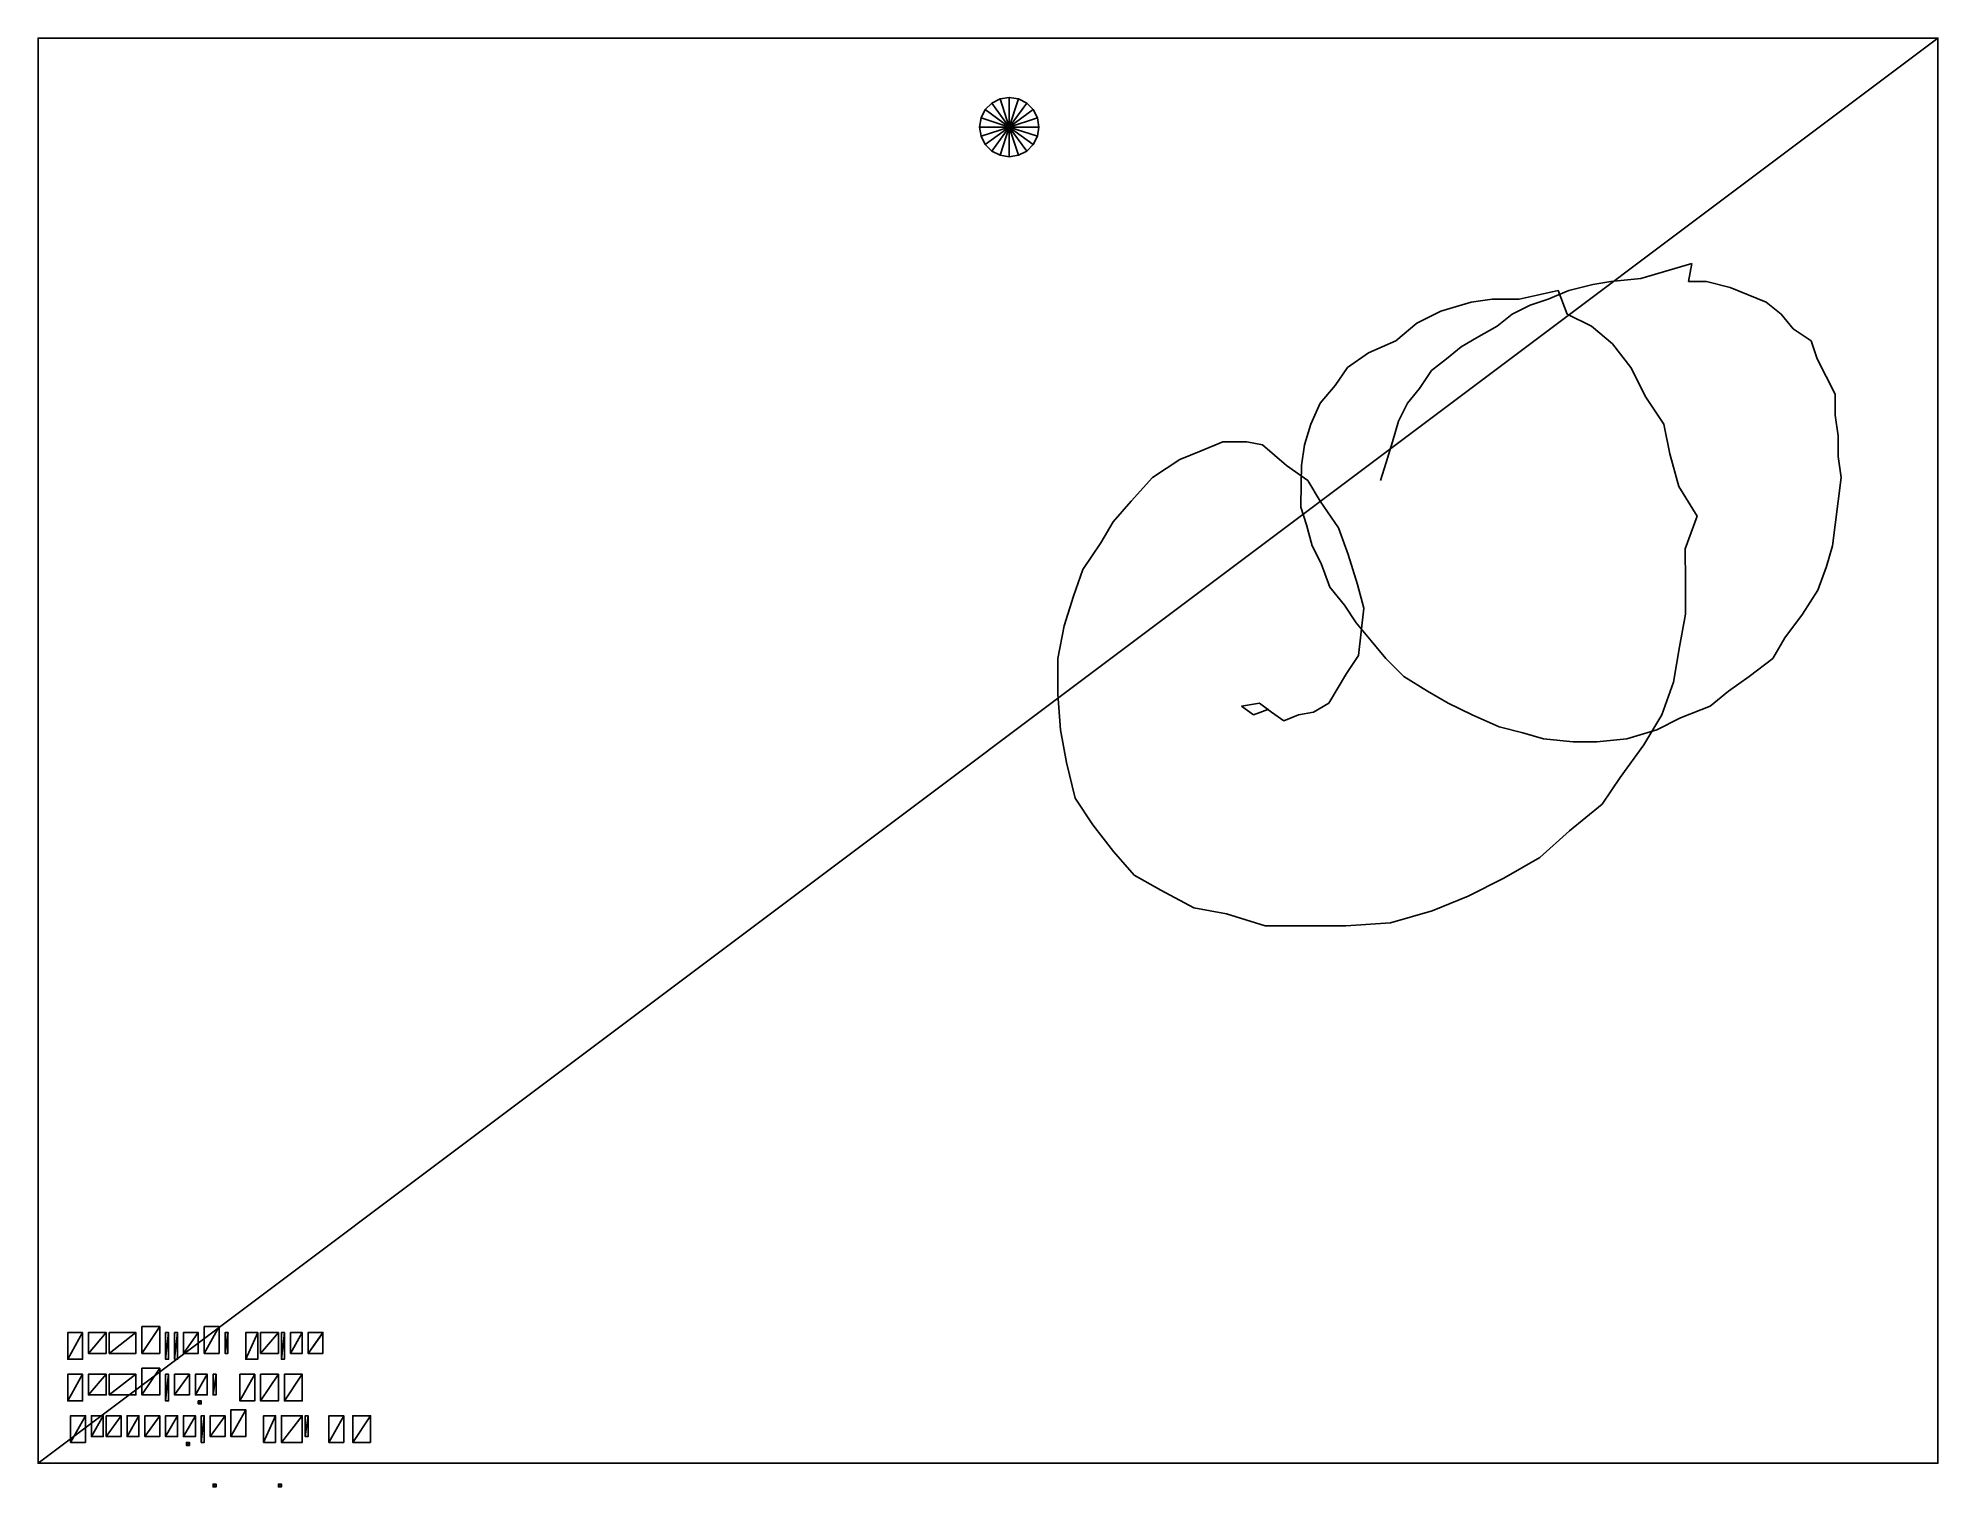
# Model space of a CAD drawing. Header units: metres. Extents: x -320 to 320, y -248 to 240.
import ezdxf

# ---------------------------------------------------------------- set-up
doc = ezdxf.new("R2010")
doc.units = ezdxf.units.M

msp = doc.modelspace()

# ---------------------------------------------------------------- linework, layer by layer
for p, q in [((1.2478027, 218.09018, -411.29807), (-0.9642029, 215.87784, -411.25946)), ((4.035034, 219.51056, -411.34674), (1.2478027, 218.09018, -411.29807)), ((7.1247253, 220, -411.40067), (4.035034, 219.51056, -411.34674)), ((10.214447, 219.51056, -411.4546), (7.1247253, 220, -411.40067)), ((13.001678, 218.09018, -411.50323), (10.214447, 219.51056, -411.4546)), ((15.213684, 215.87784, -411.54187), (13.001678, 218.09018, -411.50323)), ((-2.384369, 213.09018, -411.23468), (-2.8737488, 210, -411.22614)), ((-0.9642029, 215.87784, -411.25946), (-2.384369, 213.09018, -411.23468)), ((16.63385, 213.09018, -411.56665), (15.213684, 215.87784, -411.54187)), ((17.1232, 210, -411.5752), (16.63385, 213.09018, -411.56665)), ((-2.8737488, 210, -411.22614), (-2.384369, 206.90982, -411.23468)), ((-2.384369, 206.90982, -411.23468), (-0.9642029, 204.12216, -411.25946)), ((15.213684, 204.12216, -411.54187), (16.63385, 206.90982, -411.56665)), ((16.63385, 206.90982, -411.56665), (17.1232, 210, -411.5752)), ((-0.9642029, 204.12216, -411.25946), (1.2477722, 201.90982, -411.29807)), ((1.2477722, 201.90982, -411.29807), (4.035034, 200.48944, -411.34674)), ((4.035034, 200.48944, -411.34674), (7.1247253, 200, -411.40067)), ((7.1247253, 200, -411.40067), (10.214447, 200.48944, -411.4546)), ((10.214447, 200.48944, -411.4546), (13.001678, 201.90982, -411.50323)), ((13.001678, 201.90982, -411.50323), (15.213684, 204.12216, -411.54187)), ((236.9625, 164, -365.40488), (219.79056, 159, -375.10666)), ((235.87534, 158, -370.38666), (236.9625, 164, -365.40488)), ((191.97665, 155, -249.60213), (178.89139, 152, -254.37448)), ((195.61966, 155, -384.68628), (188.62073, 152, -384.56412)), ((195.06345, 147, -244.65526), (191.97665, 155, -249.60213)), ((203.70572, 157, -379.82666), (195.61966, 155, -384.68628)), ((209.7048, 158, -379.93137), (203.70572, 157, -379.82666)), ((219.79056, 159, -375.10666), (209.7048, 158, -379.93137)), ((241.9617, 158, -365.49213), (235.87534, 158, -370.38666)), ((249.96048, 156, -365.63177), (241.9617, 158, -365.49213)), ((262.04593, 151, -360.84195), (249.96048, 156, -365.63177)), ((152.45905, 148, -278.9169), (144.37299, 144, -283.77652)), ((162.63205, 151, -269.09296), (152.45905, 148, -278.9169)), ((169.71823, 152, -264.21588), (162.63205, 151, -269.09296)), ((178.89139, 152, -254.37448), (169.71823, 152, -264.21588)), ((182.5344, 150, -389.45865), (176.53531, 147, -389.3539)), ((188.62073, 152, -384.56412), (182.5344, 150, -389.45865)), ((267.13242, 147, -355.92996), (262.04593, 151, -360.84195)), ((144.37299, 144, -283.77652), (137.28677, 138, -288.6536)), ((171.44882, 143, -394.2659), (164.44989, 139, -394.14374)), ((176.53531, 147, -389.3539), (171.44882, 143, -394.2659)), ((203.23679, 143, -234.79639), (195.06345, 147, -244.65526)), ((210.32297, 137, -229.91931), (203.23679, 143, -234.79639)), ((271.1318, 142, -355.9998), (267.13242, 147, -355.92996)), ((277.21817, 138, -351.10526), (271.1318, 142, -355.9998)), ((137.28677, 138, -288.6536), (128.11362, 134, -298.49503)), ((159.36337, 136, -399.05573), (154.36414, 132, -398.96844)), ((164.44989, 139, -394.14374), (159.36337, 136, -399.05573)), ((216.40933, 129, -225.0248), (210.32297, 137, -229.91931)), ((279.21786, 132, -351.14017), (277.21817, 138, -351.10526)), ((121.027435, 129, -303.37207), (116.853516, 123, -313.30075)), ((128.11362, 134, -298.49503), (121.027435, 129, -303.37207)), ((149.3649, 128, -398.8812), (145.27826, 122, -403.8106)), ((154.36414, 132, -398.96844), (149.3649, 128, -398.8812)), ((221.49582, 119, -220.11281), (216.40933, 129, -225.0248)), ((282.21738, 126, -351.1925), (279.21786, 132, -351.14017)), ((116.853516, 123, -313.30075), (111.76703, 117, -318.2127)), ((145.27826, 122, -403.8106), (141.27887, 117, -403.7408)), ((285.21695, 120, -351.24487), (282.21738, 126, -351.1925)), ((111.76703, 117, -318.2127), (108.68021, 110, -323.1596)), ((141.27887, 117, -403.7408), (138.19202, 111, -408.68768)), ((227.58218, 110, -215.21829), (221.49582, 119, -220.11281)), ((285.30423, 113, -346.24564), (285.21695, 120, -351.24487)), ((108.68021, 110, -323.1596), (106.59326, 103, -328.12396)), ((138.19202, 111, -408.68768), (136.19232, 104, -408.65277)), ((229.58188, 100, -215.25319), (227.58218, 110, -215.21829)), ((286.30405, 106, -346.2631), (285.30423, 113, -346.24564)), ((79.00122, 104, -132.61261), (71.74048, 101, -147.48816)), ((87.1745, 104, -122.75375), (79.00122, 104, -132.61261)), ((92.34827, 103, -112.84253), (87.1745, 104, -122.75375)), ((100.521576, 96, -102.98367), (92.34827, 103, -112.84253)), ((106.59326, 103, -328.12396), (105.506134, 96, -333.1057)), ((136.19232, 104, -408.65277), (134.10538, 97, -413.61713)), ((286.30405, 99, -346.2631), (286.30405, 106, -346.2631)), ((64.56705, 98, -157.36447), (55.39389, 92, -167.20587)), ((71.74048, 101, -147.48816), (64.56705, 98, -157.36447)), ((107.69504, 91, -93.10739), (100.521576, 96, -102.98367)), ((105.506134, 96, -333.1057), (105.418884, 90, -338.10498)), ((134.10538, 97, -413.61713), (132.10568, 91, -413.5822)), ((232.66867, 89, -210.30632), (229.58188, 100, -215.25319)), ((287.30392, 92, -346.28055), (286.30405, 99, -346.2631)), ((55.39389, 92, -167.20587), (48.22043, 84, -177.08218)), ((105.418884, 90, -338.10498), (105.331635, 82, -343.1042)), ((111.86896, 84, -83.17871), (107.69504, 91, -93.10739)), ((286.30405, 84, -346.2631), (287.30392, 92, -346.28055)), ((48.22043, 84, -177.08218), (42.134064, 77, -181.97672)), ((118.04254, 75, -73.28494), (111.86896, 84, -83.17871)), ((238.75497, 79, -205.41179), (232.66867, 89, -210.30632)), ((285.30423, 76, -346.24564), (286.30405, 84, -346.2631)), ((42.134064, 77, -181.97672), (37.960144, 70, -191.90538)), ((105.331635, 82, -343.1042), (107.24405, 76, -348.13834)), ((234.75558, 68, -205.34198), (238.75497, 79, -205.41179)), ((107.24405, 76, -348.13834), (109.156494, 69, -353.1725)), ((121.21661, 66, -63.338837), (118.04254, 75, -73.28494)), ((284.39163, 69, -341.22894), (285.30423, 76, -346.24564)), ((37.960144, 70, -191.90538), (31.87378, 61, -196.79991)), ((109.156494, 69, -353.1725), (112.15604, 63, -353.22485)), ((124.390686, 56, -53.3927), (121.21661, 66, -63.338837)), ((234.84286, 57, -200.34274), (234.75558, 68, -205.34198)), ((282.39194, 62, -341.19403), (284.39163, 69, -341.22894)), ((31.87378, 61, -196.79991), (28.699707, 52, -206.74603)), ((112.15604, 63, -353.22485), (115.0683, 55, -358.27646)), ((279.39243, 54, -341.1417), (282.39194, 62, -341.19403)), ((28.699707, 52, -206.74603), (25.612915, 42, -211.6929)), ((115.0683, 55, -358.27646), (120.067535, 49, -358.3637)), ((126.47763, 48, -48.428345), (124.390686, 56, -53.3927)), ((234.84286, 46, -200.34274), (234.84286, 57, -200.34274)), ((274.30588, 46, -346.05365), (279.39243, 54, -341.1417)), ((120.067535, 49, -358.3637), (123.979675, 43, -363.43274)), ((125.65231, 40, -38.412445), (126.47763, 48, -48.428345)), ((232.84317, 35, -200.30785), (234.84286, 46, -200.34274)), ((268.3068, 38, -345.94894), (274.30588, 46, -346.05365)), ((25.612915, 42, -211.6929), (23.52597, 31, -216.65724)), ((123.979675, 43, -363.43274), (128.97891, 37, -363.52002)), ((124.739746, 32, -33.395752), (125.65231, 40, -38.412445)), ((120.74036, 26, -33.325928), (124.739746, 32, -33.395752)), ((128.97891, 37, -363.52002), (133.97815, 31, -363.60727)), ((230.84348, 23, -200.27293), (232.84317, 35, -200.30785)), ((264.3074, 31, -345.87915), (268.3068, 38, -345.94894)), ((23.52597, 31, -216.65724), (23.43869, 19, -221.65648)), ((114.74127, 16, -33.221222), (120.74036, 26, -33.325928)), ((133.97815, 31, -363.60727), (139.97723, 25, -363.712)), ((256.30862, 25, -345.7395), (264.3074, 31, -345.87915)), ((139.97723, 25, -363.712), (147.97604, 20, -363.85162)), ((147.97604, 20, -363.85162), (154.97498, 16, -363.9738)), ((226.84409, 12, -200.20312), (230.84348, 23, -200.27293)), ((243.22336, 15, -350.51187), (249.30972, 20, -345.61734)), ((249.30972, 20, -345.61734), (256.30862, 25, -345.7395)), ((23.43869, 19, -221.65648), (24.351288, 7, -226.67316)), ((85.30939, 15, -57.711304), (91.39572, 16, -52.816772)), ((89.39603, 12, -52.78186), (85.30939, 15, -57.711304)), ((94.48251, 14, -47.869873), (89.39603, 12, -52.78186)), ((91.39572, 16, -52.816772), (95.48236, 13, -47.88733)), ((95.48236, 13, -47.88733), (99.56903, 10, -42.957916)), ((104.48099, 12, -48.044403), (109.567505, 13, -43.132416)), ((109.567505, 13, -43.132416), (114.74127, 16, -33.221222)), ((154.97498, 16, -363.9738), (162.97375, 12, -364.1134)), ((233.22488, 11, -350.33734), (243.22336, 15, -350.51187)), ((24.351288, 7, -226.67316), (26.350983, -4, -226.70807)), ((99.56903, 10, -42.957916), (104.48099, 12, -48.044403)), ((162.97375, 12, -364.1134), (172.05963, 8, -359.27124)), ((172.05963, 8, -359.27124), (180.05841, 6, -359.41086)), ((215.14035, 4, -355.02246), (225.2261, 7, -350.19772)), ((220.845, 2, -200.09842), (226.84409, 12, -200.20312)), ((225.2261, 7, -350.19772), (233.22488, 11, -350.33734)), ((180.05841, 6, -359.41086), (187.05734, 4, -359.53302)), ((187.05734, 4, -359.53302), (197.05588, 3, -359.70755)), ((197.05588, 3, -359.70755), (205.05466, 3, -359.84717)), ((205.05466, 3, -359.84717), (215.14035, 4, -355.02246)), ((212.84622, -9, -199.9588), (220.845, 2, -200.09842)), ((26.350983, -4, -226.70807), (29.263245, -16, -231.75966)), ((206.84714, -18, -199.85408), (212.84622, -9, -199.9588)), ((29.263245, -16, -231.75966), (35.26233, -25, -231.86438)), ((195.76157, -27, -204.66135), (206.84714, -18, -199.85408)), ((35.26233, -25, -231.86438), (42.26129, -34, -231.98654)), ((185.76309, -36, -204.48682), (195.76157, -27, -204.66135)), ((42.26129, -34, -231.98654), (49.172974, -42, -237.10796)), ((173.67764, -43, -209.27663), (185.76309, -36, -204.48682)), ((49.172974, -42, -237.10796), (58.1716, -47, -237.26503)), ((161.67947, -49, -209.0672), (173.67764, -43, -209.27663)), ((58.1716, -47, -237.26503), (69.25717, -53, -232.45776)), ((149.59406, -54, -213.85701), (161.67947, -49, -209.0672)), ((69.25717, -53, -232.45776), (80.25549, -55, -232.64973)), ((80.25549, -55, -232.64973), (93.34079, -59, -227.87738)), ((135.50891, -58, -218.61191), (149.59406, -54, -213.85701)), ((93.34079, -59, -227.87738), (105.33896, -59, -228.0868)), ((105.33896, -59, -228.0868), (120.42392, -59, -223.34937)), ((120.42392, -59, -223.34937), (135.50891, -58, -218.61191))]:
    msp.add_line(p, q)
for points in [[(-320, -240, -415.6922), (-320, 240, -415.6922), (319.90253, 240, -426.86172), (319.90262, 240.0001, -426.86163)], [(319.90253, 240, -426.86172), (319.90253, -240, -426.86172), (-320, -240, -415.6922), (-319.9999, -239.9999, -415.6921)], [(7.1247253, 210, -411.40067), (1.2478027, 218.09018, -411.29807), (-0.9642029, 215.87784, -411.25946), (-0.96410286, 215.87794, -411.25937)], [(7.1247253, 210, -411.40067), (4.035034, 219.51056, -411.34674), (1.2478027, 218.09018, -411.29807), (1.2479028, 218.09029, -411.29797)], [(7.1247253, 210, -411.40067), (7.1247253, 220, -411.40067), (4.035034, 219.51056, -411.34674), (4.0351343, 219.51067, -411.34665)], [(7.1247253, 210, -411.40067), (10.214447, 219.51056, -411.4546), (7.1247253, 220, -411.40067), (7.1248255, 220.0001, -411.40057)], [(7.1247253, 210, -411.40067), (13.001678, 218.09018, -411.50323), (10.214447, 219.51056, -411.4546), (10.214547, 219.51067, -411.4545)], [(7.1247253, 210, -411.40067), (15.213684, 215.87784, -411.54187), (13.001678, 218.09018, -411.50323), (13.001779, 218.09029, -411.50314)], [(7.1247253, 210, -411.40067), (-2.384369, 213.09018, -411.23468), (-2.8737488, 210, -411.22614), (-2.873649, 210.0001, -411.22604)], [(7.1247253, 210, -411.40067), (-0.9642029, 215.87784, -411.25946), (-2.384369, 213.09018, -411.23468), (-2.384269, 213.09029, -411.2346)], [(7.1247253, 210, -411.40067), (16.63385, 213.09018, -411.56665), (15.213684, 215.87784, -411.54187), (15.213784, 215.87794, -411.54178)], [(7.1247253, 210, -411.40067), (17.1232, 210, -411.5752), (16.63385, 213.09018, -411.56665), (16.63395, 213.09029, -411.56656)], [(7.1247253, 210, -411.40067), (-2.8737488, 210, -411.22614), (-2.384369, 206.90982, -411.23468), (-2.384269, 206.90993, -411.2346)], [(7.1247253, 210, -411.40067), (-2.384369, 206.90982, -411.23468), (-0.9642029, 204.12216, -411.25946), (-0.96410286, 204.12227, -411.25937)], [(7.1247253, 210, -411.40067), (-0.9642029, 204.12216, -411.25946), (1.2477722, 201.90982, -411.29807), (1.2478722, 201.90993, -411.29797)], [(7.1247253, 210, -411.40067), (1.2477722, 201.90982, -411.29807), (4.035034, 200.48944, -411.34674), (4.0351343, 200.48955, -411.34665)], [(7.1247253, 210, -411.40067), (4.035034, 200.48944, -411.34674), (7.1247253, 200, -411.40067), (7.1248255, 200.0001, -411.40057)], [(7.1247253, 210, -411.40067), (16.63385, 206.90982, -411.56665), (17.1232, 210, -411.5752), (17.123299, 210.0001, -411.5751)], [(7.1247253, 210, -411.40067), (7.1247253, 200, -411.40067), (10.214447, 200.48944, -411.4546), (10.214547, 200.48955, -411.4545)], [(7.1247253, 210, -411.40067), (10.214447, 200.48944, -411.4546), (13.001678, 201.90982, -411.50323), (13.001779, 201.90993, -411.50314)], [(7.1247253, 210, -411.40067), (13.001678, 201.90982, -411.50323), (15.213684, 204.12216, -411.54187), (15.213784, 204.12227, -411.54178)], [(7.1247253, 210, -411.40067), (15.213684, 204.12216, -411.54187), (16.63385, 206.90982, -411.56665), (16.63395, 206.90993, -411.56656)], [(-310.00153, -205, -415.86673), (-305.0023, -205, -415.95398), (-305.0023, -196, -415.95398), (-305.0022, -195.9999, -415.9539)], [(-305.0023, -196, -415.95398), (-310.00153, -196, -415.86673), (-310.00153, -205, -415.86673), (-310.00143, -204.9999, -415.86664)], [(-303.0026, -203, -415.9889), (-297.0035, -203, -416.0936), (-297.0035, -196, -416.0936), (-297.00342, -195.9999, -416.0935)], [(-297.0035, -196, -416.0936), (-303.0026, -196, -415.9889), (-303.0026, -203, -415.9889), (-303.0025, -202.9999, -415.9888)], [(-296.00366, -203, -416.11105), (-287.00504, -203, -416.26813), (-287.00504, -196, -416.26813), (-287.00494, -195.9999, -416.26804)], [(-287.00504, -196, -416.26813), (-296.00366, -196, -416.11105), (-296.00366, -203, -416.11105), (-296.00357, -202.9999, -416.11096)], [(-285.00534, -203, -416.30304), (-279.00626, -203, -416.40775), (-279.00626, -194, -416.40775), (-279.00616, -193.9999, -416.40765)], [(-279.00626, -194, -416.40775), (-285.00534, -194, -416.30304), (-285.00534, -203, -416.30304), (-285.00525, -202.9999, -416.30295)], [(-277.00656, -205, -416.44266), (-276.0067, -205, -416.4601), (-276.0067, -196, -416.4601), (-276.00662, -195.9999, -416.46002)], [(-276.0067, -196, -416.4601), (-277.00656, -196, -416.44266), (-277.00656, -205, -416.44266), (-277.00647, -204.9999, -416.44257)], [(-274.00702, -205, -416.495), (-273.00714, -205, -416.51245), (-273.00714, -196, -416.51245), (-273.00705, -195.9999, -416.51236)], [(-273.00714, -196, -416.51245), (-274.00702, -196, -416.495), (-274.00702, -205, -416.495), (-274.00693, -204.9999, -416.4949)], [(-271.00745, -203, -416.54736), (-266.00824, -203, -416.63464), (-266.00824, -196, -416.63464), (-266.00815, -195.9999, -416.63455)], [(-266.00824, -196, -416.63464), (-271.00745, -196, -416.54736), (-271.00745, -203, -416.54736), (-271.00735, -202.9999, -416.54727)], [(-264.00854, -203, -416.66953), (-259.00928, -203, -416.7568), (-259.00928, -194, -416.7568), (-259.0092, -193.9999, -416.7567)], [(-259.00928, -194, -416.7568), (-264.00854, -194, -416.66953), (-264.00854, -203, -416.66953), (-264.00845, -202.9999, -416.66943)], [(-257.00958, -203, -416.7917), (-256.00974, -203, -416.80914), (-256.00974, -196, -416.80914), (-256.00964, -195.9999, -416.80905)], [(-256.00974, -196, -416.80914), (-257.00958, -196, -416.7917), (-257.00958, -203, -416.7917), (-257.0095, -202.9999, -416.7916)], [(-250.01065, -205, -416.91388), (-246.01126, -205, -416.98367), (-246.01126, -196, -416.98367), (-246.01115, -195.9999, -416.98358)], [(-246.01126, -196, -416.98367), (-250.01065, -196, -416.91388), (-250.01065, -205, -416.91388), (-250.01054, -204.9999, -416.9138)], [(-245.01141, -203, -417.00113), (-239.01233, -203, -417.10583), (-239.01233, -196, -417.10583), (-239.01222, -195.9999, -417.10574)], [(-239.01233, -196, -417.10583), (-245.01141, -196, -417.00113), (-245.01141, -203, -417.00113), (-245.0113, -202.9999, -417.00104)], [(-238.01248, -205, -417.1233), (-237.01263, -205, -417.14075), (-237.01263, -196, -417.14075), (-237.01253, -195.9999, -417.14066)], [(-237.01263, -196, -417.14075), (-238.01248, -196, -417.1233), (-238.01248, -205, -417.1233), (-238.01237, -204.9999, -417.1232)], [(-235.01294, -203, -417.17566), (-231.01355, -203, -417.24545), (-231.01355, -196, -417.24545), (-231.01344, -195.9999, -417.24536)], [(-231.01355, -196, -417.24545), (-235.01294, -196, -417.17566), (-235.01294, -203, -417.17566), (-235.01283, -202.9999, -417.17557)], [(-229.01385, -203, -417.28036), (-224.01462, -203, -417.36765), (-224.01462, -196, -417.36765), (-224.01451, -195.9999, -417.36755)], [(-224.01462, -196, -417.36765), (-229.01385, -196, -417.28036), (-229.01385, -203, -417.28036), (-229.01375, -202.9999, -417.28027)], [(-310.00153, -219, -415.86673), (-305.0023, -219, -415.95398), (-305.0023, -210, -415.95398), (-305.0022, -209.9999, -415.9539)], [(-305.0023, -210, -415.95398), (-310.00153, -210, -415.86673), (-310.00153, -219, -415.86673), (-310.00143, -218.9999, -415.86664)], [(-303.0026, -217, -415.9889), (-297.0035, -217, -416.0936), (-297.0035, -210, -416.0936), (-297.00342, -209.9999, -416.0935)], [(-297.0035, -210, -416.0936), (-303.0026, -210, -415.9889), (-303.0026, -217, -415.9889), (-303.0025, -216.9999, -415.9888)], [(-296.00366, -217, -416.11105), (-287.00504, -217, -416.26813), (-287.00504, -210, -416.26813), (-287.00494, -209.9999, -416.26804)], [(-287.00504, -210, -416.26813), (-296.00366, -210, -416.11105), (-296.00366, -217, -416.11105), (-296.00357, -216.9999, -416.11096)], [(-285.00534, -217, -416.30304), (-279.00626, -217, -416.40775), (-279.00626, -208, -416.40775), (-279.00616, -207.9999, -416.40765)], [(-279.00626, -208, -416.40775), (-285.00534, -208, -416.30304), (-285.00534, -217, -416.30304), (-285.00525, -216.9999, -416.30295)], [(-277.00656, -219, -416.44266), (-276.0067, -219, -416.4601), (-276.0067, -210, -416.4601), (-276.00662, -209.9999, -416.46002)], [(-276.0067, -210, -416.4601), (-277.00656, -210, -416.44266), (-277.00656, -219, -416.44266), (-277.00647, -218.9999, -416.44257)], [(-274.00702, -217, -416.495), (-269.00775, -217, -416.58228), (-269.00775, -210, -416.58228), (-269.00766, -209.9999, -416.58218)], [(-269.00775, -210, -416.58228), (-274.00702, -210, -416.495), (-274.00702, -217, -416.495), (-274.00693, -216.9999, -416.4949)], [(-267.00806, -217, -416.6172), (-263.00867, -217, -416.68698), (-263.00867, -210, -416.68698), (-263.00858, -209.9999, -416.6869)], [(-263.00867, -210, -416.68698), (-267.00806, -210, -416.6172), (-267.00806, -217, -416.6172), (-267.00797, -216.9999, -416.6171)], [(-261.00897, -217, -416.7219), (-260.00912, -217, -416.73935), (-260.00912, -210, -416.73935), (-260.00903, -209.9999, -416.73926)], [(-260.00912, -210, -416.73935), (-261.00897, -210, -416.7219), (-261.00897, -217, -416.7219), (-261.00888, -216.9999, -416.7218)], [(-252.01035, -219, -416.87897), (-247.01111, -219, -416.96622), (-247.01111, -210, -416.96622), (-247.011, -209.9999, -416.96613)], [(-247.01111, -210, -416.96622), (-252.01035, -210, -416.87897), (-252.01035, -219, -416.87897), (-252.01024, -218.9999, -416.87888)], [(-245.01141, -219, -417.00113), (-239.01233, -219, -417.10583), (-239.01233, -210, -417.10583), (-239.01222, -209.9999, -417.10574)], [(-239.01233, -210, -417.10583), (-245.01141, -210, -417.00113), (-245.01141, -219, -417.00113), (-245.0113, -218.9999, -417.00104)], [(-237.01263, -219, -417.14075), (-231.01355, -219, -417.24545), (-231.01355, -210, -417.24545), (-231.01344, -209.9999, -417.24536)], [(-231.01355, -210, -417.24545), (-237.01263, -210, -417.14075), (-237.01263, -219, -417.14075), (-237.01253, -218.9999, -417.14066)], [(-266.00824, -220, -416.63464), (-265.00836, -220, -416.65207), (-265.00836, -219, -416.65207), (-265.00827, -218.9999, -416.65198)], [(-265.00836, -219, -416.65207), (-266.00824, -219, -416.63464), (-266.00824, -220, -416.63464), (-266.00815, -219.9999, -416.63455)], [(-255.00989, -231, -416.8266), (-250.01065, -231, -416.91388), (-250.01065, -222, -416.91388), (-250.01054, -221.9999, -416.9138)], [(-250.01065, -222, -416.91388), (-255.00989, -222, -416.8266), (-255.00989, -231, -416.8266), (-255.00978, -230.9999, -416.8265)], [(-309.00168, -233, -415.8842), (-304.00244, -233, -415.97144), (-304.00244, -224, -415.97144), (-304.00235, -223.9999, -415.97134)], [(-304.00244, -224, -415.97144), (-309.00168, -224, -415.8842), (-309.00168, -233, -415.8842), (-309.0016, -232.9999, -415.8841)], [(-302.00275, -231, -416.00635), (-298.00336, -231, -416.07614), (-298.00336, -224, -416.07614), (-298.00327, -223.9999, -416.07605)], [(-298.00336, -224, -416.07614), (-302.00275, -224, -416.00635), (-302.00275, -231, -416.00635), (-302.00266, -230.9999, -416.00626)], [(-297.0035, -231, -416.0936), (-292.00427, -231, -416.18088), (-292.00427, -224, -416.18088), (-292.00418, -223.9999, -416.1808)], [(-292.00427, -224, -416.18088), (-297.0035, -224, -416.0936), (-297.0035, -231, -416.0936), (-297.00342, -230.9999, -416.0935)], [(-290.00458, -231, -416.21576), (-286.0052, -231, -416.28558), (-286.0052, -224, -416.28558), (-286.0051, -223.9999, -416.2855)], [(-286.0052, -224, -416.28558), (-290.00458, -224, -416.21576), (-290.00458, -231, -416.21576), (-290.0045, -230.9999, -416.21567)], [(-284.0055, -231, -416.3205), (-279.00626, -231, -416.40775), (-279.00626, -224, -416.40775), (-279.00616, -223.9999, -416.40765)], [(-279.00626, -224, -416.40775), (-284.0055, -224, -416.3205), (-284.0055, -231, -416.3205), (-284.0054, -230.9999, -416.3204)], [(-277.00656, -231, -416.44266), (-273.00714, -231, -416.51245), (-273.00714, -224, -416.51245), (-273.00705, -223.9999, -416.51236)], [(-273.00714, -224, -416.51245), (-277.00656, -224, -416.44266), (-277.00656, -231, -416.44266), (-277.00647, -230.9999, -416.44257)], [(-271.00745, -231, -416.54736), (-267.00806, -231, -416.6172), (-267.00806, -224, -416.6172), (-267.00797, -223.9999, -416.6171)], [(-267.00806, -224, -416.6172), (-271.00745, -224, -416.54736), (-271.00745, -231, -416.54736), (-271.00735, -230.9999, -416.54727)], [(-265.00836, -233, -416.65207), (-264.00854, -233, -416.66953), (-264.00854, -224, -416.66953), (-264.00845, -223.9999, -416.66943)], [(-264.00854, -224, -416.66953), (-265.00836, -224, -416.65207), (-265.00836, -233, -416.65207), (-265.00827, -232.9999, -416.65198)], [(-262.00882, -231, -416.70444), (-257.00958, -231, -416.7917), (-257.00958, -224, -416.7917), (-257.0095, -223.9999, -416.7916)], [(-257.00958, -224, -416.7917), (-262.00882, -224, -416.70444), (-262.00882, -231, -416.70444), (-262.00873, -230.9999, -416.70435)], [(-244.01157, -233, -417.0186), (-240.01218, -233, -417.08838), (-240.01218, -224, -417.08838), (-240.01207, -223.9999, -417.0883)], [(-240.01218, -224, -417.08838), (-244.01157, -224, -417.0186), (-244.01157, -233, -417.0186), (-244.01146, -232.9999, -417.0185)], [(-238.01248, -233, -417.1233), (-231.01355, -233, -417.24545), (-231.01355, -224, -417.24545), (-231.01344, -223.9999, -417.24536)], [(-231.01355, -224, -417.24545), (-238.01248, -224, -417.1233), (-238.01248, -233, -417.1233), (-238.01237, -232.9999, -417.1232)], [(-230.0137, -231, -417.2629), (-229.01385, -231, -417.28036), (-229.01385, -224, -417.28036), (-229.01375, -223.9999, -417.28027)], [(-229.01385, -224, -417.28036), (-230.0137, -224, -417.2629), (-230.0137, -231, -417.2629), (-230.0136, -230.9999, -417.26282)], [(-222.01492, -233, -417.40253), (-217.01569, -233, -417.4898), (-217.01569, -224, -417.4898), (-217.01558, -223.9999, -417.48972)], [(-217.01569, -224, -417.4898), (-222.01492, -224, -417.40253), (-222.01492, -233, -417.40253), (-222.01482, -232.9999, -417.40244)], [(-214.01614, -233, -417.54214), (-208.01706, -233, -417.64688), (-208.01706, -224, -417.64688), (-208.01695, -223.9999, -417.6468)], [(-208.01706, -224, -417.64688), (-214.01614, -224, -417.54214), (-214.01614, -233, -417.54214), (-214.01604, -232.9999, -417.54205)], [(-270.00763, -234, -416.56482), (-269.00775, -234, -416.58228), (-269.00775, -233, -416.58228), (-269.00766, -232.9999, -416.58218)], [(-269.00775, -233, -416.58228), (-270.00763, -233, -416.56482), (-270.00763, -234, -416.56482), (-270.00754, -233.9999, -416.56473)], [(-261.00897, -248, -416.7219), (-260.00912, -248, -416.73935), (-260.00912, -247, -416.73935), (-260.00903, -246.9999, -416.73926)], [(-260.00912, -247, -416.73935), (-261.00897, -247, -416.7219), (-261.00897, -248, -416.7219), (-261.00888, -247.9999, -416.7218)], [(-239.01233, -248, -417.10583), (-238.01248, -248, -417.1233), (-238.01248, -247, -417.1233), (-238.01237, -246.9999, -417.1232)], [(-238.01248, -247, -417.1233), (-239.01233, -247, -417.10583), (-239.01233, -248, -417.10583), (-239.01222, -247.9999, -417.10574)]]:
    msp.add_3dface(points)

doc.saveas('drawing.dxf')
